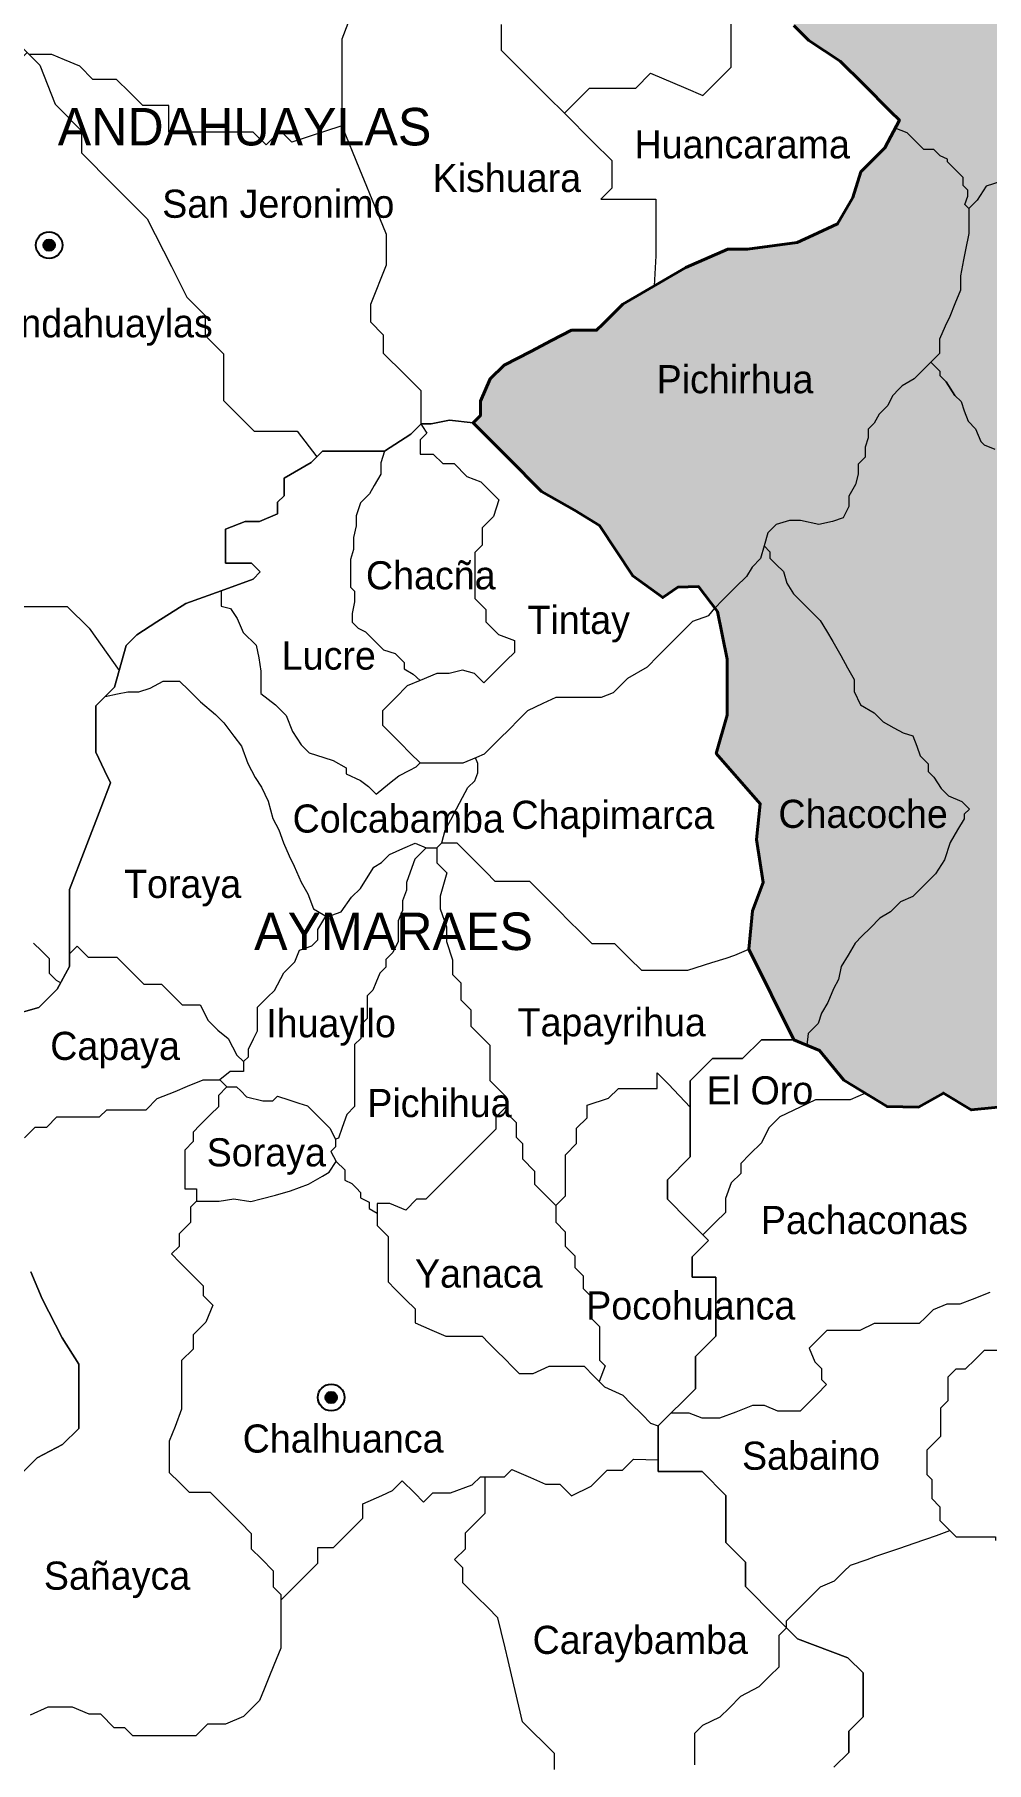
# Model space of a CAD drawing. Header units: metres. Extents: x 729055 to 735546, y 8489029 to 8491869.
# Drawn here: x 734490.5 to 734503.19, y 8489094.48 to 8489117.52 of the extents above; entities that cross this region are included whole.
import ezdxf

# ---------------------------------------------------------------- set-up
doc = ezdxf.new("R2010")
doc.units = ezdxf.units.M
doc.layers.add('05', color=5, linetype='Continuous')
for name, color, linetype, lineweight in [('Cap Prov', 7, 'Continuous', 20), ('Distrito', 212, 'Continuous', 20), ('Eléctricas', 30, 'Continuous', 20), ('HIDROLOGIA', 4, 'Continuous', 18), ('N-Ciudades', 250, 'Continuous', 18), ('TEXTO', 7, 'Continuous', 0)]:
    doc.layers.add(name, color=color, linetype=linetype, lineweight=lineweight)
doc.styles.get("Standard").update_dxf_attribs({"font": 'BELL.TTF'})

msp = doc.modelspace()

# ---------------------------------------------------------------- hatches: boundary and pattern name
for points in [[(734490.771, 8489114.71, 1), (734490.619, 8489114.71, 1)], [(734494.53, 8489099.347, 1), (734494.378, 8489099.347, 1)]]:
    msp.add_hatch(color=256).paths.add_polyline_path(points)
at = {"layer": 'Eléctricas', "linetype": 'Continuous', "lineweight": 0, "true_color": 0xff0000}
h = msp.add_hatch(dxfattribs=at)
h.set_pattern_fill('DOTS', color=1, scale=0.165786, style=0)
h.set_pattern_definition([(0, (176.4034, -0.0238), (0.13159295927, 0.263185918539), [0, -0.263185918539])])
h.paths.add_polyline_path([(734515.631, 8489116.267), (734515.631, 8489116.601), (734516.186, 8489117.227), (734516.186, 8489117.512), (734516.059, 8489117.639), (734516.059, 8489117.909), (734515.879, 8489118.09), (734515.555, 8489118.09), (734515.31, 8489118.09), (734515.025, 8489118.09), (734514.885, 8489118.23), (734514.885, 8489118.38), (734514.748, 8489118.517), (734514.598, 8489118.517), (734514.442, 8489118.361), (734514.258, 8489118.177), (734514.113, 8489118.177), (734513.979, 8489118.311), (734513.979, 8489118.511), (734513.979, 8489118.65), (734513.801, 8489118.65), (734513.583, 8489118.65), (734513.404, 8489118.829), (734513.226, 8489119.007), (734513.104, 8489119.13), (734512.931, 8489119.303), (734512.641, 8489119.303), (734512.373, 8489119.303), (734512.211, 8489119.141), (734512.105, 8489119.035), (734511.871, 8489119.035), (734511.749, 8489119.158), (734511.548, 8489119.158), (734511.368, 8489118.978), (734511.217, 8489119.128), (734511.05, 8489119.295), (734510.857, 8489119.489), (734510.681, 8489119.489), (734510.589, 8489119.397), (734510.393, 8489119.397), (734510.271, 8489119.519), (734510.115, 8489119.675), (734509.992, 8489119.798), (734509.819, 8489119.971), (734509.641, 8489120.323), (734509.467, 8489120.323), (734509.262, 8489120.117), (734509.074, 8489120.117), (734508.782, 8489120.409), (734508.531, 8489120.409), (734508.018, 8489120.921), (734507.85, 8489120.921), (734507.605, 8489120.921), (734507.505, 8489121.022), (734507.215, 8489121.022), (734507.215, 8489121.166), (734507.064, 8489121.317), (734506.942, 8489121.439), (734506.813, 8489121.567), (734506.624, 8489121.757), (734506.624, 8489121.946), (734506.378, 8489121.946), (734506.245, 8489121.813), (734506.1, 8489121.668), (734506.1, 8489121.891), (734506.1, 8489122.169), (734505.955, 8489122.314), (734505.955, 8489122.492), (734505.955, 8489122.697), (734505.721, 8489122.697), (734505.56, 8489122.697), (734505.437, 8489122.574), (734505.326, 8489122.463), (734505.185, 8489122.322), (734505.026, 8489122.322), (734504.873, 8489122.476), (734504.65, 8489122.476), (734504.511, 8489122.476), (734504.363, 8489122.328), (734504.251, 8489122.439), (734504.126, 8489122.565), (734503.897, 8489122.565), (734503.769, 8489122.437), (734503.658, 8489122.325), (734503.496, 8489122.325), (734503.496, 8489122.47), (734503.496, 8489122.615), (734503.496, 8489122.782), (734503.496, 8489122.971), (734503.496, 8489123.188), (734503.334, 8489123.35), (734503.145, 8489123.35), (734502.835, 8489123.35), (734502.835, 8489123.464), (734502.71, 8489123.59), (734502.493, 8489123.59), (734502.354, 8489123.59), (734502.214, 8489123.451), (734502.07, 8489123.306), (734501.802, 8489123.306), (734501.612, 8489123.116), (734501.356, 8489123.116), (734501.033, 8489123.116), (734500.876, 8489123.116), (734500.876, 8489122.949), (734500.62, 8489122.949), (734500.442, 8489122.771), (734500.442, 8489122.467), (734500.221, 8489122.467), (734500.04, 8489122.286), (734499.878, 8489122.286), (734499.824, 8489122.455), (734499.585, 8489122.626), (734499.326, 8489122.623), (734499.184, 8489122.574), (734499.132, 8489122.414), (734499.165, 8489122.219), (734499.048, 8489121.958), (734498.914, 8489121.925), (734498.768, 8489121.766), (734498.681, 8489121.612), (734498.46, 8489121.455), (734498.245, 8489121.437), (734498.044, 8489121.432), (734497.758, 8489121.438), (734497.497, 8489121.541), (734497.17, 8489121.62), (734497.036, 8489121.754), (734496.976, 8489121.916), (734496.914, 8489122.074), (734496.82, 8489122.209), (734496.688, 8489122.275), (734496.579, 8489122.421), (734496.407, 8489122.407), (734496.327, 8489122.359), (734496.205, 8489122.258), (734496.093, 8489122.116), (734495.935, 8489122.086), (734495.935, 8489121.868), (734495.935, 8489121.709), (734496.098, 8489121.545), (734496.195, 8489121.448), (734496.455, 8489121.348), (734496.665, 8489121.348), (734496.85, 8489121.348), (734497.009, 8489121.188), (734497.118, 8489121.079), (734497.118, 8489120.903), (734497.118, 8489120.719), (734497.232, 8489120.606), (734497.358, 8489120.48), (734497.588, 8489120.249), (734497.748, 8489120.089), (734497.992, 8489119.981), (734498.151, 8489119.981), (734498.353, 8489119.981), (734498.68, 8489119.788), (734498.752, 8489119.717), (734499.05, 8489119.717), (734499.268, 8489119.717), (734499.492, 8489119.492), (734499.629, 8489119.176), (734499.707, 8489118.995), (734499.707, 8489118.84), (734499.822, 8489118.505), (734499.94, 8489118.387), (734500.04, 8489118.286), (734500.162, 8489118.408), (734500.267, 8489118.408), (734500.351, 8489118.408), (734500.462, 8489118.297), (734500.582, 8489117.803), (734500.622, 8489117.637), (734500.821, 8489117.438), (734501.237, 8489117.165), (734501.547, 8489116.855), (734501.908, 8489116.494), (734502.026, 8489116.377), (734501.833, 8489116.008), (734501.669, 8489115.844), (734501.514, 8489115.689), (734501.405, 8489115.345), (734501.203, 8489114.993), (734500.876, 8489114.842), (734500.664, 8489114.744), (734500.003, 8489114.657), (734499.742, 8489114.657), (734499.18, 8489114.414), (734498.339, 8489113.923), (734498.075, 8489113.659), (734497.991, 8489113.575), (734497.659, 8489113.575), (734497.391, 8489113.437), (734497.114, 8489113.294), (734496.759, 8489113.112), (734496.574, 8489112.927), (734496.442, 8489112.632), (734496.442, 8489112.439), (734496.346, 8489112.342), (734496.81, 8489111.878), (734497.259, 8489111.428), (734497.698, 8489111.177), (734498.029, 8489110.971), (734498.472, 8489110.301), (734498.872, 8489110.011), (734499.072, 8489110.149), (734499.35, 8489110.159), (734499.601, 8489109.824), (734499.732, 8489109.192), (734499.732, 8489108.442), (734499.586, 8489107.933), (734500.172, 8489107.263), (734500.122, 8489106.788), (734500.212, 8489106.212), (734500.067, 8489105.834), (734500.022, 8489105.325), (734500.622, 8489104.117), (734500.962, 8489103.975), (734501.288, 8489103.579), (734501.862, 8489103.225), (734502.283, 8489103.218), (734502.613, 8489103.406), (734502.985, 8489103.18), (734503.613, 8489103.244), (734503.728, 8489103.365), (734503.797, 8489103.65), (734503.873, 8489103.885), (734503.923, 8489104.011), (734504.192, 8489104.131), (734504.362, 8489104.301), (734504.474, 8489104.413), (734504.474, 8489104.639), (734504.613, 8489104.778), (734504.755, 8489104.822), (734505.219, 8489104.965), (734505.725, 8489105.208), (734505.903, 8489105.385), (734505.903, 8489105.522), (734505.903, 8489105.706), (734505.903, 8489106.006), (734505.903, 8489106.416), (734505.963, 8489106.605), (734506.168, 8489107.246), (734506.364, 8489107.669), (734506.646, 8489107.952), (734506.783, 8489108.088), (734506.967, 8489108.272), (734507.26, 8489108.428), (734507.509, 8489108.677), (734507.71, 8489108.878), (734507.71, 8489109.137), (734507.71, 8489109.451), (734507.71, 8489109.71), (734507.908, 8489109.907), (734508.51, 8489110.28), (734508.98, 8489110.749), (734509.12, 8489111.086), (734509.321, 8489111.287), (734509.607, 8489111.465), (734509.892, 8489111.541), (734510.054, 8489111.703), (734510.054, 8489111.799), (734510.054, 8489111.938), (734510.126, 8489112.01), (734510.21, 8489112.303), (734510.21, 8489112.503), (734510.105, 8489112.608), (734509.998, 8489112.608), (734509.913, 8489112.522), (734509.826, 8489112.436), (734509.73, 8489112.436), (734509.611, 8489112.436), (734509.527, 8489112.519), (734509.416, 8489112.718), (734509.247, 8489113.023), (734509.247, 8489113.186), (734509.247, 8489113.328), (734509.314, 8489113.52), (734509.393, 8489113.747), (734509.513, 8489113.783), (734509.682, 8489113.834), (734510.082, 8489113.953), (734510.15, 8489114.021), (734510.283, 8489114.154), (734510.511, 8489114.266), (734510.651, 8489114.406), (734510.753, 8489114.406), (734510.856, 8489114.304), (734511.019, 8489114.304), (734511.115, 8489114.399), (734511.227, 8489114.512), (734511.343, 8489114.627), (734511.449, 8489114.733), (734511.538, 8489114.822), (734511.711, 8489114.822), (734511.783, 8489114.658), (734511.885, 8489114.426), (734511.954, 8489114.233), (734512.344, 8489114.233), (734513.096, 8489114.568), (734513.403, 8489114.568), (734513.793, 8489114.178), (734514.211, 8489114.178), (734514.434, 8489113.955), (734514.697, 8489113.692), (734515.017, 8489114.012), (734515.352, 8489115.349), (734515.352, 8489115.989)])

# ---------------------------------------------------------------- linework, layer by layer
for centre, radius in [((734490.695, 8489114.71), 0.178), ((734490.695, 8489114.71), 0.0762), ((734494.454, 8489099.347), 0.178), ((734494.454, 8489099.347), 0.0762)]:
    msp.add_circle(centre, radius)
at = {"layer": 'Cap Prov'}
for points in [[(734490.182, 8489104.438), (734490.56, 8489104.547), (734490.804, 8489104.79), (734490.966, 8489105.092), (734490.966, 8489105.26), (734490.966, 8489106.121), (734491.383, 8489107.203), (734491.513, 8489107.54), (734491.434, 8489107.706), (734491.317, 8489107.95), (734491.317, 8489108.218), (734491.317, 8489108.57), (734491.565, 8489108.817), (734491.627, 8489109.04), (734491.72, 8489109.374), (734491.862, 8489109.516), (734492.131, 8489109.686), (734492.519, 8489109.931), (734492.988, 8489110.103), (734493.413, 8489110.258), (734493.509, 8489110.355), (734493.391, 8489110.472), (734493.047, 8489110.472), (734493.047, 8489110.925), (734493.308, 8489111.026), (734493.501, 8489111.026), (734493.74, 8489111.126), (734493.74, 8489111.282), (734493.828, 8489111.37), (734493.828, 8489111.605), (734494.189, 8489111.814), (734494.34, 8489111.965), (734494.55, 8489111.965), (734494.777, 8489111.965), (734495.163, 8489111.965), (734495.514, 8489112.191), (734495.653, 8489112.33), (734495.787, 8489112.33), (734496.031, 8489112.375), (734496.346, 8489112.342), (734496.442, 8489112.439), (734496.442, 8489112.632), (734496.574, 8489112.927), (734496.759, 8489113.112), (734497.114, 8489113.294), (734497.391, 8489113.437), (734497.659, 8489113.575), (734497.991, 8489113.575), (734498.075, 8489113.659), (734498.339, 8489113.923), (734499.18, 8489114.414), (734499.742, 8489114.657), (734500.003, 8489114.657), (734500.664, 8489114.744), (734500.876, 8489114.842), (734501.203, 8489114.993), (734501.405, 8489115.345), (734501.514, 8489115.689), (734501.669, 8489115.844), (734501.833, 8489116.008), (734502.026, 8489116.377), (734501.908, 8489116.494), (734501.547, 8489116.855), (734501.237, 8489117.165), (734500.821, 8489117.438), (734500.622, 8489117.637)], [(734501.154, 8489094.417), (734501.351, 8489094.614), (734501.351, 8489094.896), (734501.543, 8489095.088), (734501.543, 8489095.359), (734501.543, 8489095.674), (734501.34, 8489095.877), (734500.668, 8489096.131), (734500.375, 8489096.424), (734499.974, 8489096.825), (734499.974, 8489097.151), (734499.714, 8489097.411), (734499.714, 8489097.659), (734499.714, 8489098.042), (734499.399, 8489098.358), (734499.083, 8489098.358), (734498.812, 8489098.358), (734498.812, 8489098.674), (734498.812, 8489098.967), (734499.308, 8489099.463), (734499.308, 8489099.891), (734499.579, 8489100.162), (734499.579, 8489100.523), (734499.579, 8489100.951), (734499.263, 8489100.951), (734499.263, 8489101.222), (734499.483, 8489101.441), (734499.212, 8489101.712), (734498.935, 8489101.989), (734498.935, 8489102.249), (734499.239, 8489102.553), (734499.239, 8489102.868), (734499.239, 8489103.569), (734499.534, 8489103.865), (734499.936, 8489103.865), (734500.189, 8489104.117), (734500.622, 8489104.117), (734500.022, 8489105.325), (734500.067, 8489105.834), (734500.212, 8489106.212), (734500.122, 8489106.788), (734500.172, 8489107.263), (734499.586, 8489107.933), (734499.732, 8489108.442), (734499.732, 8489109.192), (734499.601, 8489109.824), (734499.35, 8489110.159), (734499.072, 8489110.149), (734498.872, 8489110.011), (734498.472, 8489110.301), (734498.029, 8489110.971), (734497.698, 8489111.177), (734497.259, 8489111.428), (734496.81, 8489111.878), (734496.346, 8489112.342), (734496.031, 8489112.375), (734495.787, 8489112.33), (734495.653, 8489112.33), (734495.514, 8489112.191), (734495.163, 8489111.965), (734494.777, 8489111.965), (734494.55, 8489111.965), (734494.34, 8489111.965), (734494.189, 8489111.814), (734493.828, 8489111.605), (734493.828, 8489111.37), (734493.74, 8489111.282), (734493.74, 8489111.126), (734493.501, 8489111.026), (734493.308, 8489111.026), (734493.047, 8489110.925), (734493.047, 8489110.472), (734493.391, 8489110.472), (734493.509, 8489110.355), (734493.413, 8489110.258), (734492.988, 8489110.103), (734492.519, 8489109.931), (734492.131, 8489109.686), (734491.862, 8489109.516), (734491.72, 8489109.374), (734491.627, 8489109.04), (734491.565, 8489108.817), (734491.317, 8489108.57), (734491.317, 8489108.218), (734491.317, 8489107.95), (734491.434, 8489107.706), (734491.513, 8489107.54), (734491.383, 8489107.203), (734490.966, 8489106.121), (734490.966, 8489105.26), (734490.966, 8489105.092), (734490.804, 8489104.79), (734490.56, 8489104.547), (734490.182, 8489104.438)], [(734503.613, 8489103.244), (734502.985, 8489103.18), (734502.613, 8489103.406), (734502.283, 8489103.218), (734501.862, 8489103.225), (734501.288, 8489103.579), (734500.962, 8489103.975), (734500.622, 8489104.117), (734500.189, 8489104.117), (734499.936, 8489103.865), (734499.534, 8489103.865), (734499.239, 8489103.569), (734499.239, 8489102.868), (734499.239, 8489102.553), (734498.935, 8489102.249), (734498.935, 8489101.989), (734499.212, 8489101.712), (734499.483, 8489101.441), (734499.263, 8489101.222), (734499.263, 8489100.951), (734499.579, 8489100.951), (734499.579, 8489100.523), (734499.579, 8489100.162), (734499.308, 8489099.891), (734499.308, 8489099.463), (734498.812, 8489098.967), (734498.812, 8489098.674), (734498.812, 8489098.358), (734499.083, 8489098.358), (734499.399, 8489098.358), (734499.714, 8489098.042), (734499.714, 8489097.659), (734499.714, 8489097.411), (734499.974, 8489097.151), (734499.974, 8489096.825), (734500.375, 8489096.424), (734500.668, 8489096.131), (734501.34, 8489095.877), (734501.543, 8489095.674), (734501.543, 8489095.359), (734501.543, 8489095.088), (734501.351, 8489094.896), (734501.351, 8489094.614), (734501.154, 8489094.417)], [(734490.45, 8489101.021), (734490.601, 8489100.66), (734490.87, 8489100.14), (734491.089, 8489099.79), (734491.089, 8489099.563), (734491.089, 8489099.328), (734491.089, 8489098.934), (734490.875, 8489098.72), (734490.535, 8489098.54), (734490.107, 8489098.112)], [(734490.107, 8489098.112), (734490.535, 8489098.54), (734490.875, 8489098.72), (734491.089, 8489098.934), (734491.089, 8489099.328), (734491.089, 8489099.563), (734491.089, 8489099.79), (734490.87, 8489100.14), (734490.601, 8489100.66), (734490.45, 8489101.021)]]:
    msp.add_lwpolyline(points, dxfattribs=at)
at = {"layer": 'Cap Prov', "lineweight": 40}
msp.add_lwpolyline([(734500.622, 8489117.637), (734500.821, 8489117.438), (734501.237, 8489117.165), (734501.547, 8489116.855), (734501.908, 8489116.494), (734502.026, 8489116.377), (734501.833, 8489116.008), (734501.669, 8489115.844), (734501.514, 8489115.689), (734501.405, 8489115.345), (734501.203, 8489114.993), (734500.876, 8489114.842), (734500.664, 8489114.744), (734500.003, 8489114.657), (734499.742, 8489114.657), (734499.18, 8489114.414), (734498.339, 8489113.923), (734498.075, 8489113.659), (734497.991, 8489113.575), (734497.659, 8489113.575), (734497.391, 8489113.437), (734497.114, 8489113.294), (734496.759, 8489113.112), (734496.574, 8489112.927), (734496.442, 8489112.632), (734496.442, 8489112.439), (734496.346, 8489112.342), (734496.81, 8489111.878), (734497.259, 8489111.428), (734497.698, 8489111.177), (734498.029, 8489110.971), (734498.472, 8489110.301), (734498.872, 8489110.011), (734499.072, 8489110.149), (734499.35, 8489110.159), (734499.601, 8489109.824), (734499.732, 8489109.192), (734499.732, 8489108.442), (734499.586, 8489107.933), (734500.172, 8489107.263), (734500.122, 8489106.788), (734500.212, 8489106.212), (734500.067, 8489105.834), (734500.022, 8489105.325), (734500.622, 8489104.117), (734500.962, 8489103.975), (734501.288, 8489103.579), (734501.862, 8489103.225), (734502.283, 8489103.218), (734502.613, 8489103.406), (734502.985, 8489103.18), (734503.613, 8489103.244)], dxfattribs=at)
at = {"layer": 'Distrito', "linetype": 'Continuous', "lineweight": 5}
for p, q in [((734502.892, 8489112.5), (734502.941, 8489112.362)), ((734502.941, 8489112.362), (734503.043, 8489112.261)), ((734503.043, 8489112.261), (734503.112, 8489112.094)), ((734503.112, 8489112.094), (734503.157, 8489112.049)), ((734503.157, 8489112.049), (734503.299, 8489111.992))]:
    msp.add_line(p, q, dxfattribs=at)
for points in [[(734497.562, 8489116.468), (734497.898, 8489116.804), (734498.151, 8489116.804), (734498.512, 8489116.804), (734498.512, 8489116.804), (734498.71, 8489117.002), (734499.179, 8489116.804), (734499.408, 8489116.707), (734499.576, 8489116.875), (734499.784, 8489117.083), (734499.784, 8489117.29), (734499.784, 8489117.633), (734499.784, 8489117.921), (734499.784, 8489118.119), (734499.507, 8489118.396), (734499.507, 8489118.396), (734499.507, 8489118.786), (734499.507, 8489119.123), (734499.629, 8489119.176)], [(734489.773, 8489118.842), (734489.773, 8489118.462), (734489.957, 8489118.277), (734489.957, 8489117.939), (734489.957, 8489117.723), (734490.23, 8489117.45), (734490.573, 8489117.108), (734490.774, 8489116.588), (734491.125, 8489116.236), (734491.125, 8489115.939), (734491.553, 8489115.511), (734492.004, 8489115.06), (734492.325, 8489114.425), (734492.532, 8489114.015), (734492.773, 8489113.774), (734492.773, 8489113.506), (734493.018, 8489113.262), (734493.018, 8489112.641), (734493.221, 8489112.438), (734493.429, 8489112.23), (734493.804, 8489112.23), (734494.002, 8489112.23), (734494.265, 8489111.89)], [(734494.814, 8489118.029), (734494.597, 8489117.455), (734494.597, 8489116.786), (734494.597, 8489116.299), (734494.832, 8489115.723), (734495.057, 8489115.171), (734495.186, 8489114.855), (734495.186, 8489114.443), (734494.976, 8489113.921), (734494.976, 8489113.686), (734495.148, 8489113.515), (734495.148, 8489113.272), (734495.432, 8489112.988), (734495.648, 8489112.772), (734495.648, 8489112.33), (734495.672, 8489112.292)], [(734496.721, 8489117.651), (734496.721, 8489117.308), (734496.985, 8489117.045), (734497.337, 8489116.693), (734497.562, 8489116.468), (734497.941, 8489116.089), (734498.193, 8489115.837), (734498.193, 8489115.47), (734498.046, 8489115.323), (734498.046, 8489115.323), (734498.193, 8489115.323), (734498.475, 8489115.323), (734498.475, 8489115.323), (734498.782, 8489115.323), (734498.782, 8489115.074), (734498.782, 8489114.858), (734498.782, 8489114.569), (734498.76, 8489114.169)], [(734490.401, 8489117.279), (734490.174, 8489117.052), (734489.936, 8489116.814), (734489.936, 8489116.369), (734489.936, 8489116.051), (734489.591, 8489115.706), (734489.591, 8489115.285), (734489.591, 8489114.73), (734489.591, 8489114.122), (734489.591, 8489113.462), (734489.591, 8489113.065), (734489.591, 8489112.616), (734489.591, 8489112.193), (734489.92, 8489111.864), (734489.92, 8489111.48), (734490.323, 8489111.077), (734489.919, 8489110.674), (734490.302, 8489110.291), (734490.302, 8489109.894), (734490.937, 8489109.894), (734491.228, 8489109.604), (734491.627, 8489109.04)], [(734494.597, 8489116.299), (734494.597, 8489116.299), (734493.93, 8489116.083), (734493.777, 8489116.236), (734493.587, 8489116.047), (734493.416, 8489116.218), (734493.137, 8489116.218), (734492.866, 8489116.218), (734492.595, 8489116.218), (734492.289, 8489116.218), (734492.289, 8489116.218), (734492.289, 8489116.57), (734491.946, 8489116.57), (734491.766, 8489116.75), (734491.594, 8489116.921), (734491.279, 8489116.921), (734491.103, 8489117.097), (734491.103, 8489117.097), (734490.901, 8489117.182), (734490.733, 8489117.252), (734490.572, 8489117.252), (734490.428, 8489117.252)], [(734502.953, 8489115.199), (734502.898, 8489115.254), (734502.939, 8489115.363), (734502.939, 8489115.444), (734502.875, 8489115.507), (734502.875, 8489115.613), (734502.779, 8489115.71), (734502.669, 8489115.819), (734502.669, 8489115.858), (734502.57, 8489115.9), (734502.486, 8489115.985), (734502.352, 8489115.985), (734502.25, 8489116.086), (734502.129, 8489116.207), (734501.969, 8489116.268)], [(734503.379, 8489115.558), (734503.185, 8489115.495), (734503.062, 8489115.308), (734502.953, 8489115.199), (734502.953, 8489115.027), (734502.953, 8489114.865), (734502.909, 8489114.646), (734502.882, 8489114.513), (734502.839, 8489114.301), (734502.839, 8489114.111), (734502.766, 8489113.93), (734502.698, 8489113.761), (734502.637, 8489113.628), (734502.561, 8489113.459), (734502.561, 8489113.264), (734502.446, 8489113.149), (734502.352, 8489113.055), (734502.224, 8489112.927), (734502.063, 8489112.833), (734502.023, 8489112.793), (734501.933, 8489112.703), (734501.872, 8489112.573), (734501.757, 8489112.458), (734501.69, 8489112.338), (734501.61, 8489112.258), (734501.61, 8489112.143), (734501.569, 8489112.015), (734501.569, 8489111.883), (734501.478, 8489111.792), (734501.478, 8489111.657), (734501.44, 8489111.518), (734501.353, 8489111.365), (734501.353, 8489111.226), (734501.276, 8489111.076), (734501.137, 8489111.028), (734500.953, 8489110.986), (734500.708, 8489111.04), (734500.562, 8489111.04), (734500.385, 8489110.985), (734500.275, 8489110.875), (734500.225, 8489110.7), (734500.177, 8489110.533), (734500.063, 8489110.419), (734499.988, 8489110.293), (734499.849, 8489110.154), (734499.769, 8489110.074), (734499.671, 8489109.976), (734499.566, 8489109.87)], [(734502.446, 8489113.149), (734502.567, 8489113.028), (734502.567, 8489112.971), (734502.65, 8489112.888), (734502.766, 8489112.707), (734502.65, 8489112.888)], [(734502.766, 8489112.707), (734502.848, 8489112.626), (734502.892, 8489112.5)], [(734495.672, 8489112.292), (734495.729, 8489112.204), (734495.641, 8489112.116), (734495.641, 8489111.924), (734495.814, 8489111.924), (734495.942, 8489111.797), (734496.094, 8489111.797), (734496.264, 8489111.627), (734496.447, 8489111.554), (734496.571, 8489111.429), (734496.687, 8489111.314), (734496.617, 8489111.092), (734496.465, 8489110.94), (734496.465, 8489110.709), (734496.368, 8489110.612), (734496.368, 8489110.521), (734496.368, 8489110.363), (734496.368, 8489110.156), (734496.368, 8489109.998), (734496.514, 8489109.852), (734496.514, 8489109.688), (734496.684, 8489109.518), (734496.897, 8489109.439), (734496.897, 8489109.281), (734496.79, 8489109.175), (734496.663, 8489109.047), (734496.559, 8489108.944), (734496.489, 8489108.874), (734496.365, 8489108.999), (734496.203, 8489109.042), (734496.027, 8489108.999), (734495.863, 8489108.999), (734495.638, 8489108.904), (734495.468, 8489108.833), (734495.312, 8489108.677), (734495.136, 8489108.501), (734495.136, 8489108.311), (734495.274, 8489108.173), (734495.377, 8489108.069), (734495.508, 8489107.939), (734495.639, 8489107.808), (734495.795, 8489107.808), (734496.026, 8489107.808), (734496.215, 8489107.808), (734496.397, 8489107.885), (734496.499, 8489107.928), (734496.615, 8489108.044), (734496.694, 8489108.123), (734496.834, 8489108.263), (734496.946, 8489108.376), (734497.077, 8489108.506), (734497.279, 8489108.602), (734497.453, 8489108.685), (734497.699, 8489108.685), (734497.863, 8489108.685), (734498.058, 8489108.685), (734498.216, 8489108.748), (734498.406, 8489108.939), (734498.668, 8489109.09), (734498.808, 8489109.23), (734498.993, 8489109.416), (734499.16, 8489109.583), (734499.276, 8489109.698), (734499.489, 8489109.771), (734499.566, 8489109.87)], [(734495.163, 8489111.965), (734495.114, 8489111.809), (734495.114, 8489111.658), (734495.029, 8489111.508), (734494.964, 8489111.394), (734494.846, 8489111.276), (734494.786, 8489111.103), (734494.786, 8489110.97), (734494.75, 8489110.813), (734494.75, 8489110.653), (734494.712, 8489110.517), (734494.712, 8489110.33), (734494.712, 8489110.149), (734494.767, 8489110.095), (734494.767, 8489109.954), (734494.736, 8489109.8), (734494.736, 8489109.682), (734494.813, 8489109.605), (734494.91, 8489109.555), (734495.021, 8489109.445), (734495.152, 8489109.313), (734495.307, 8489109.267), (734495.427, 8489109.147), (734495.427, 8489109.063), (734495.547, 8489108.992), (734495.638, 8489108.904)], [(734500.225, 8489110.7), (734500.302, 8489110.623), (734500.302, 8489110.535), (734500.385, 8489110.452), (734500.481, 8489110.357), (734500.527, 8489110.205), (734500.614, 8489110.063), (734500.726, 8489109.951), (734500.844, 8489109.833), (734500.972, 8489109.705), (734501.056, 8489109.566), (734501.14, 8489109.427), (734501.244, 8489109.24), (734501.337, 8489109.074), (734501.424, 8489108.919), (734501.424, 8489108.76), (734501.509, 8489108.58), (734501.69, 8489108.475), (734501.811, 8489108.354), (734501.951, 8489108.277), (734502.078, 8489108.207), (734502.205, 8489108.17), (734502.257, 8489108.029), (734502.304, 8489107.902), (734502.412, 8489107.794), (734502.412, 8489107.692), (734502.487, 8489107.616), (734502.584, 8489107.466), (734502.68, 8489107.37), (734502.859, 8489107.292), (734502.96, 8489107.191), (734502.89, 8489107.122), (734502.89, 8489107.063), (734502.803, 8489106.915), (734502.705, 8489106.748), (734502.629, 8489106.515), (734502.508, 8489106.327), (734502.382, 8489106.202), (734502.205, 8489106.025), (734502.041, 8489105.956), (734501.908, 8489105.822), (734501.766, 8489105.735), (734501.641, 8489105.61), (734501.527, 8489105.495), (734501.436, 8489105.404), (734501.345, 8489105.245), (734501.252, 8489105.095), (734501.213, 8489104.921), (734501.147, 8489104.796), (734501.074, 8489104.614), (734500.99, 8489104.471), (734500.942, 8489104.332), (734500.81, 8489104.2), (734500.792, 8489104.046)], [(734492.988, 8489110.103), (734492.988, 8489109.895), (734493.112, 8489109.867), (734493.202, 8489109.734), (734493.283, 8489109.547), (734493.453, 8489109.377), (734493.489, 8489109.206), (734493.517, 8489109.032), (734493.517, 8489108.886), (734493.517, 8489108.733), (734493.714, 8489108.583), (734493.856, 8489108.441), (734493.937, 8489108.224), (734494.054, 8489108.048), (734494.161, 8489107.941), (734494.355, 8489107.879), (734494.481, 8489107.839), (734494.652, 8489107.743), (734494.652, 8489107.663), (734494.843, 8489107.574), (734494.953, 8489107.492), (734495.053, 8489107.392), (734495.232, 8489107.535), (734495.356, 8489107.634), (734495.504, 8489107.711), (734495.586, 8489107.754), (734495.639, 8489107.807)], [(734491.441, 8489108.693), (734491.608, 8489108.728), (734491.746, 8489108.757), (734491.89, 8489108.757), (734492.04, 8489108.803), (734492.214, 8489108.899), (734492.434, 8489108.899), (734492.556, 8489108.777), (734492.712, 8489108.621), (734492.913, 8489108.452), (734493.022, 8489108.343), (734493.159, 8489108.163), (734493.261, 8489108.03), (734493.344, 8489107.801), (734493.439, 8489107.613), (734493.527, 8489107.485), (734493.614, 8489107.297), (734493.677, 8489107.068), (734493.757, 8489106.914), (734493.818, 8489106.74), (734493.896, 8489106.567), (734493.959, 8489106.429), (734494.056, 8489106.215), (734494.144, 8489106.063), (734494.22, 8489105.863), (734494.402, 8489105.755), (734494.588, 8489105.823), (734494.727, 8489106.015), (734494.847, 8489106.134), (734494.947, 8489106.297), (734495.021, 8489106.416), (734495.125, 8489106.478), (734495.232, 8489106.585), (734495.409, 8489106.664), (734495.575, 8489106.738), (734495.719, 8489106.673), (734495.864, 8489106.673), (734495.931, 8489106.74), (734495.974, 8489106.91), (734496.048, 8489107.05), (734496.126, 8489107.195), (734496.205, 8489107.345), (734496.276, 8489107.478), (734496.368, 8489107.57), (734496.41, 8489107.676), (734496.41, 8489107.801), (734496.378, 8489107.877)], [(734495.719, 8489106.673), (734495.636, 8489106.59), (734495.57, 8489106.524), (734495.508, 8489106.35), (734495.459, 8489106.211), (734495.459, 8489106.109), (734495.404, 8489105.968), (734495.404, 8489105.84), (734495.348, 8489105.703), (734495.348, 8489105.569), (734495.348, 8489105.427), (734495.277, 8489105.281), (734495.182, 8489105.187), (734495.182, 8489105.083), (734495.102, 8489105.003), (734495.05, 8489104.875), (734495.01, 8489104.776), (734494.933, 8489104.7), (734494.933, 8489104.55), (734494.933, 8489104.399), (734494.848, 8489104.313), (734494.848, 8489104.134), (734494.767, 8489104.054), (734494.767, 8489103.898), (734494.767, 8489103.776), (734494.767, 8489103.639), (734494.767, 8489103.502), (734494.767, 8489103.226), (734494.661, 8489103.119), (734494.601, 8489102.947), (734494.551, 8489102.802), (734494.511, 8489102.791)], [(734495.864, 8489106.673), (734495.864, 8489106.473), (734495.996, 8489106.34), (734495.908, 8489106.032), (734495.908, 8489105.86), (734495.99, 8489105.623), (734495.99, 8489105.427), (734496.072, 8489105.182), (734496.072, 8489104.985), (734496.182, 8489104.875), (734496.182, 8489104.65), (734496.315, 8489104.517), (734496.315, 8489104.299), (734496.455, 8489104.159), (734496.57, 8489104.044), (734496.57, 8489103.906), (734496.57, 8489103.735), (734496.57, 8489103.571), (734496.685, 8489103.456), (734496.783, 8489103.358), (734496.783, 8489103.146), (734496.918, 8489103.011), (734496.918, 8489102.819), (734497.002, 8489102.735), (734497.002, 8489102.527), (734497.163, 8489102.366), (734497.163, 8489102.192), (734497.301, 8489102.054), (734497.448, 8489101.907), (734497.578, 8489102.037), (734497.578, 8489102.29), (734497.578, 8489102.437), (734497.578, 8489102.584), (734497.725, 8489102.732), (734497.725, 8489102.936), (734497.864, 8489103.075), (734497.864, 8489103.246), (734498.151, 8489103.336), (734498.281, 8489103.467), (734498.38, 8489103.467), (734498.658, 8489103.467), (734498.797, 8489103.467), (734498.797, 8489103.576), (734498.797, 8489103.674), (734498.948, 8489103.523), (734499.239, 8489103.219), (734499.239, 8489103.219)], [(734495.931, 8489106.74), (734496.129, 8489106.74), (734496.269, 8489106.6), (734496.363, 8489106.506), (734496.519, 8489106.351), (734496.637, 8489106.232), (734496.882, 8489106.232), (734497.095, 8489106.232), (734497.218, 8489106.109), (734497.349, 8489105.978), (734497.496, 8489105.831), (734497.618, 8489105.708), (734497.774, 8489105.553), (734497.929, 8489105.398), (734498.232, 8489105.398), (734498.428, 8489105.201), (734498.588, 8489105.042), (734498.78, 8489105.042), (734499.034, 8489105.042), (734499.206, 8489105.042), (734499.525, 8489105.144), (734499.717, 8489105.206), (734499.832, 8489105.243), (734500.022, 8489105.325), (734500.022, 8489105.325), (734500.022, 8489105.325)], [(734493.286, 8489103.825), (734493.352, 8489103.89), (734493.352, 8489103.992), (734493.42, 8489104.129), (734493.473, 8489104.235), (734493.473, 8489104.403), (734493.473, 8489104.549), (734493.607, 8489104.683), (734493.699, 8489104.775), (734493.822, 8489105.007), (734493.969, 8489105.155), (734494.034, 8489105.312), (734494.195, 8489105.368), (734494.275, 8489105.448), (734494.275, 8489105.585), (734494.383, 8489105.766)], [(734490.489, 8489105.406), (734490.593, 8489105.302), (734490.695, 8489105.2), (734490.695, 8489105.004), (734490.789, 8489104.91), (734490.85, 8489104.877)], [(734490.966, 8489105.26), (734491.071, 8489105.365), (734491.217, 8489105.219), (734491.396, 8489105.219), (734491.597, 8489105.219), (734491.737, 8489105.079), (734491.847, 8489104.969), (734491.957, 8489104.859), (734492.193, 8489104.859), (734492.341, 8489104.712), (734492.469, 8489104.583), (734492.707, 8489104.583), (734492.816, 8489104.372), (734492.943, 8489104.244), (734493.083, 8489104.134), (734493.199, 8489103.912), (734493.286, 8489103.825), (734493.286, 8489103.694), (734493.11, 8489103.694), (734492.971, 8489103.582)], [(734490.369, 8489102.809), (734490.511, 8489102.951), (734490.664, 8489102.951), (734490.8, 8489103.087), (734490.925, 8489103.087), (734491.122, 8489103.087), (734491.367, 8489103.087), (734491.464, 8489103.184), (734491.621, 8489103.184), (734491.842, 8489103.184), (734491.989, 8489103.184), (734492.136, 8489103.331), (734492.374, 8489103.428), (734492.541, 8489103.496), (734492.75, 8489103.582), (734492.881, 8489103.582), (734492.971, 8489103.582), (734493.064, 8489103.489), (734492.951, 8489103.375), (734492.951, 8489103.224), (734492.846, 8489103.119), (734492.703, 8489102.976), (734492.613, 8489102.886), (734492.613, 8489102.758), (734492.502, 8489102.646), (734492.502, 8489102.488), (734492.502, 8489102.284), (734492.502, 8489102.128), (734492.66, 8489102.128), (734492.66, 8489101.965), (734492.578, 8489101.883), (734492.578, 8489101.679), (734492.427, 8489101.528), (734492.427, 8489101.36), (734492.327, 8489101.26), (734492.439, 8489101.147), (734492.59, 8489100.996), (734492.75, 8489100.837), (734492.75, 8489100.706), (734492.878, 8489100.577), (734492.782, 8489100.351), (734492.615, 8489100.183), (734492.615, 8489099.991), (734492.461, 8489099.838), (734492.461, 8489099.689), (734492.461, 8489099.533), (734492.461, 8489099.378), (734492.461, 8489099.19), (734492.373, 8489098.961), (734492.297, 8489098.763), (734492.297, 8489098.512), (734492.297, 8489098.348), (734492.437, 8489098.208), (734492.56, 8489098.085), (734492.84, 8489098.085), (734492.962, 8489097.963), (734493.097, 8489097.828), (734493.244, 8489097.681), (734493.389, 8489097.535), (734493.389, 8489097.33), (734493.524, 8489097.196), (734493.683, 8489097.036), (734493.683, 8489096.823), (734493.785, 8489096.721), (734493.785, 8489096.57), (734493.785, 8489096.333), (734493.785, 8489096.21), (734493.785, 8489096.006), (734493.691, 8489095.777), (734493.624, 8489095.615), (734493.56, 8489095.458), (734493.497, 8489095.307), (734493.384, 8489095.193), (734493.285, 8489095.095), (734493.045, 8489094.992), (734492.807, 8489094.992), (734492.652, 8489094.837), (734492.455, 8489094.837), (734492.316, 8489094.837), (734492.055, 8489094.837), (734491.809, 8489094.837), (734491.703, 8489094.943), (734491.564, 8489094.943), (734491.384, 8489095.123), (734491.228, 8489095.123), (734491.005, 8489095.219), (734490.85, 8489095.219), (734490.678, 8489095.219), (734490.441, 8489095.113)], [(734501.575, 8489103.402), (734501.369, 8489103.316), (734501.197, 8489103.316), (734501.052, 8489103.316), (734500.907, 8489103.316), (734500.703, 8489103.218), (734500.433, 8489103.087), (734500.287, 8489102.941), (734500.189, 8489102.744), (734500.034, 8489102.589), (734499.912, 8489102.467), (734499.912, 8489102.335), (734499.784, 8489102.207), (734499.708, 8489101.999), (734499.708, 8489101.815), (734499.576, 8489101.683), (734499.408, 8489101.516)], [(734496.783, 8489103.219), (734496.647, 8489103.083), (734496.647, 8489102.922), (734496.511, 8489102.786), (734496.401, 8489102.676), (734496.286, 8489102.561), (734496.156, 8489102.43), (734496.049, 8489102.324), (734495.922, 8489102.197), (734495.849, 8489102.124), (734495.714, 8489101.989), (734495.59, 8489101.989), (734495.447, 8489101.846), (734495.238, 8489101.933), (734495.066, 8489101.933), (734495.066, 8489101.802), (734495.066, 8489101.639), (734495.213, 8489101.491), (734495.213, 8489101.246), (734495.213, 8489101.075), (734495.213, 8489100.887), (734495.307, 8489100.793), (734495.45, 8489100.649), (734495.573, 8489100.527), (734495.573, 8489100.343), (734495.795, 8489100.245), (734495.982, 8489100.162), (734496.155, 8489100.162), (734496.277, 8489100.162), (734496.465, 8489100.162), (734496.555, 8489100.073), (734496.653, 8489099.975), (734496.776, 8489099.852), (734496.861, 8489099.766), (734496.96, 8489099.668), (734497.145, 8489099.668), (734497.357, 8489099.763), (734497.57, 8489099.763), (734497.824, 8489099.763), (734497.954, 8489099.632), (734498.098, 8489099.489), (734498.339, 8489099.379), (734498.449, 8489099.268), (734498.597, 8489099.121), (734498.711, 8489099.006), (734498.812, 8489098.967)], [(734497.448, 8489101.907), (734497.448, 8489101.765), (734497.448, 8489101.684), (734497.574, 8489101.557), (734497.574, 8489101.365), (734497.703, 8489101.236), (734497.703, 8489101.079), (734497.812, 8489100.969), (734497.812, 8489100.801), (734497.924, 8489100.689), (734497.924, 8489100.4), (734498.029, 8489100.295), (734498.029, 8489100.049), (734498.029, 8489099.844), (734498.106, 8489099.767), (734498.026, 8489099.56)], [(734503.234, 8489100.746), (734502.997, 8489100.654), (734502.833, 8489100.59), (734502.66, 8489100.59), (734502.476, 8489100.515), (734502.374, 8489100.413), (734502.291, 8489100.331), (734502.08, 8489100.331), (734501.896, 8489100.331), (734501.692, 8489100.331), (734501.5, 8489100.239), (734501.316, 8489100.239), (734501.217, 8489100.239), (734501.059, 8489100.239), (734500.924, 8489100.104), (734500.825, 8489100.005), (734500.901, 8489099.824), (734500.99, 8489099.735), (734500.99, 8489099.587), (734501.057, 8489099.519), (734500.93, 8489099.393), (734500.818, 8489099.281), (734500.703, 8489099.165), (734500.63, 8489099.165), (734500.406, 8489099.165), (734500.228, 8489099.238), (734500.07, 8489099.238), (734499.846, 8489099.152), (734499.627, 8489099.069), (734499.398, 8489099.069), (734499.227, 8489099.139), (734499.082, 8489099.139), (734498.985, 8489099.139)], [(734503.346, 8489099.973), (734503.155, 8489099.973), (734503.04, 8489099.858), (734502.905, 8489099.723), (734502.78, 8489099.723), (734502.674, 8489099.617), (734502.674, 8489099.433), (734502.674, 8489099.301), (734502.575, 8489099.203), (734502.575, 8489098.985), (734502.575, 8489098.827), (734502.483, 8489098.735), (734502.391, 8489098.643), (734502.391, 8489098.492), (734502.391, 8489098.32), (734502.457, 8489098.255), (734502.457, 8489098.123), (734502.457, 8489097.998), (734502.565, 8489097.889), (734502.565, 8489097.708), (734502.699, 8489097.575)], [(734493.785, 8489096.645), (734493.969, 8489096.83), (734494.1, 8489096.961), (734494.276, 8489097.136), (734494.276, 8489097.346), (734494.483, 8489097.346), (734494.639, 8489097.502), (734494.729, 8489097.592), (734494.876, 8489097.739), (734494.876, 8489097.927), (734495.13, 8489098.041), (734495.272, 8489098.105), (734495.402, 8489098.235), (734495.563, 8489098.074), (734495.686, 8489097.951), (734495.809, 8489098.074), (734496.046, 8489098.074), (734496.333, 8489098.18), (734496.443, 8489098.29), (734496.578, 8489098.29), (734496.766, 8489098.29), (734496.862, 8489098.386), (734497.11, 8489098.278), (734497.309, 8489098.191), (734497.503, 8489098.191), (734497.659, 8489098.034), (734497.92, 8489098.164), (734498.014, 8489098.258), (734498.132, 8489098.376), (734498.337, 8489098.376), (734498.484, 8489098.523), (734498.812, 8489098.516)], [(734497.429, 8489094.386), (734497.429, 8489094.598), (734497.274, 8489094.754), (734497.151, 8489094.876), (734497.004, 8489095.023), (734496.906, 8489095.44), (734496.856, 8489095.65), (734496.812, 8489095.838), (734496.772, 8489096.008), (734496.72, 8489096.228), (734496.677, 8489096.409), (734496.54, 8489096.546), (734496.397, 8489096.689), (734496.209, 8489096.877), (734496.209, 8489097.075), (734496.099, 8489097.185), (734496.243, 8489097.328), (734496.243, 8489097.541), (734496.374, 8489097.672), (734496.505, 8489097.803), (734496.505, 8489098.023), (734496.505, 8489098.29)], [(734500.521, 8489096.277), (734500.521, 8489096.37), (734500.619, 8489096.467), (734500.743, 8489096.592), (734500.868, 8489096.716), (734500.976, 8489096.824), (734501.162, 8489096.9), (734501.287, 8489097.025), (734501.375, 8489097.113), (734501.595, 8489097.188), (734501.713, 8489097.229), (734501.86, 8489097.279), (734502.034, 8489097.339), (734502.223, 8489097.403), (734502.519, 8489097.505), (734502.699, 8489097.575)], [(734502.699, 8489097.575), (734502.784, 8489097.489), (734503.307, 8489097.489), (734503.307, 8489097.44)], [(734500.521, 8489096.277), (734500.418, 8489096.174), (734500.418, 8489096.029), (734500.418, 8489095.857), (734500.418, 8489095.751), (734500.302, 8489095.635), (734500.155, 8489095.488), (734499.908, 8489095.358), (734499.761, 8489095.211), (734499.634, 8489095.084), (734499.401, 8489094.974), (734499.295, 8489094.868), (734499.295, 8489094.639), (734499.295, 8489094.451)]]:
    msp.add_lwpolyline(points, dxfattribs=at)
at = {"layer": 'HIDROLOGIA', "color": 7, "linetype": 'Continuous', "lineweight": 5}
for points in [[(734493.064, 8489103.489), (734493.193, 8489103.489), (734493.249, 8489103.433), (734493.327, 8489103.355), (734493.542, 8489103.301), (734493.675, 8489103.301), (734493.738, 8489103.365), (734493.892, 8489103.315), (734494.024, 8489103.272), (734494.138, 8489103.236), (734494.242, 8489103.132), (734494.369, 8489103.004), (734494.438, 8489102.936), (734494.511, 8489102.791), (734494.511, 8489102.687), (734494.449, 8489102.626), (734494.521, 8489102.494)], [(734492.66, 8489101.965), (734492.768, 8489101.965), (734492.963, 8489101.965), (734493.156, 8489101.996), (734493.383, 8489101.959), (734493.52, 8489101.996), (734493.71, 8489102.046), (734493.913, 8489102.1), (734494.151, 8489102.191), (734494.337, 8489102.298), (734494.426, 8489102.349), (734494.521, 8489102.494), (734494.634, 8489102.381), (734494.634, 8489102.246), (734494.729, 8489102.198), (734494.79, 8489102.136), (734494.845, 8489102.081), (734494.845, 8489102.008), (734494.96, 8489101.949), (734494.96, 8489101.867), (734495.066, 8489101.802)]]:
    msp.add_lwpolyline(points, dxfattribs=at)
at = {"layer": 'N-Ciudades', "linetype": 'Continuous', "lineweight": 5}
msp.add_lwpolyline([(734501.575, 8489103.402), (734501.369, 8489103.316), (734501.197, 8489103.316), (734501.052, 8489103.316), (734500.907, 8489103.316), (734500.703, 8489103.218), (734500.433, 8489103.087), (734500.287, 8489102.941), (734500.189, 8489102.744), (734500.034, 8489102.589), (734499.912, 8489102.467), (734499.912, 8489102.335), (734499.784, 8489102.207), (734499.708, 8489101.999), (734499.708, 8489101.815), (734499.576, 8489101.683), (734499.408, 8489101.516)], dxfattribs=at)

# ---------------------------------------------------------------- texts
at = {"layer": '05', "color": 7}
for s, p in [('ANDAHUAYLAS', (734490.81, 8489116.04)), ('AYMARAES', (734493.427, 8489105.312))]:
    msp.add_text(s, height=0.5, dxfattribs=at).set_placement(p)
at = {"layer": 'TEXTO', "lineweight": 5, "char_height": 0.375, "width": 4.53071, "attachment_point": 1}
for s, insert in [('Huancarama', (734498.496, 8489116.242)), ('Kishuara', (734495.806, 8489115.794)), ('San Jeronimo', (734492.202, 8489115.45)), ('Andahuaylas', (734489.977, 8489113.856)), ('Pichirhua', (734498.791, 8489113.111)), ('Chacña', (734494.917, 8489110.496)), ('Tintay', (734497.07, 8489109.902)), ('Lucre', (734493.795, 8489109.426)), ('Chapimarca', (734496.856, 8489107.303)), ('Chacoche', (734500.414, 8489107.316)), ('Colcabamba', (734493.94, 8489107.253)), ('Toraya', (734491.694, 8489106.382)), ('Ihuayllo', (734493.588, 8489104.524)), ('Tapayrihua', (734496.938, 8489104.537)), ('Capaya', (734490.71, 8489104.222)), ('El Oro', (734499.458, 8489103.629)), ('Pichihua', (734494.935, 8489103.46)), ('Soraya', (734492.795, 8489102.803)), ('Pachaconas', (734500.18, 8489101.9)), ('Yanaca', (734495.571, 8489101.187)), (' Pocohuanca', (734497.713, 8489100.761)), ('Chalhuanca', (734493.275, 8489098.987)), ('Sabaino', (734499.929, 8489098.758)), ('Sañayca', (734490.625, 8489097.159)), ('Caraybamba', (734497.138, 8489096.303))]:
    msp.add_mtext(s, dxfattribs=dict(at, insert=insert))

doc.saveas('drawing.dxf')
